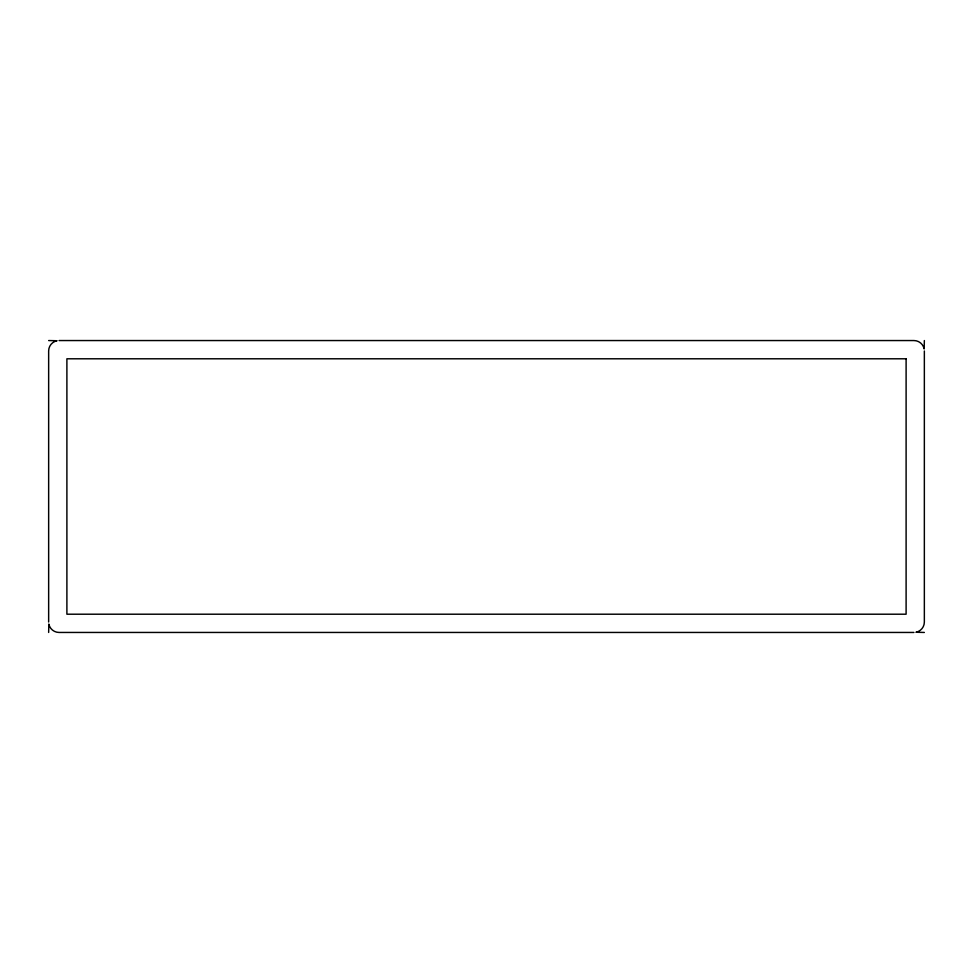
<?xml version="1.0" encoding="UTF-8"?>
<svg xmlns="http://www.w3.org/2000/svg" width="973" height="973" viewBox="0 0 973 973"><rect width="100%" height="100%" fill="white"/><g stroke="black" fill="none" stroke-linecap="round" stroke-linejoin="round"><path stroke-width="1.46" d="M48.65 632.45L48.845 624.058A10.423 10.423 0 0 0 59.073 632.45L913.927 632.45M924.35 340.55L924.155 348.942A10.423 10.423 0 0 0 913.927 340.55L59.073 340.55M48.65 340.55L57.042 340.745A10.423 10.423 0 0 0 48.65 350.973L48.65 622.027M924.35 632.45L915.958 632.255A10.423 10.423 0 0 0 924.35 622.027L924.35 350.973M906.106 358.794L66.894 358.794L66.894 614.206L906.106 614.206L906.106 358.794"/></g></svg>
